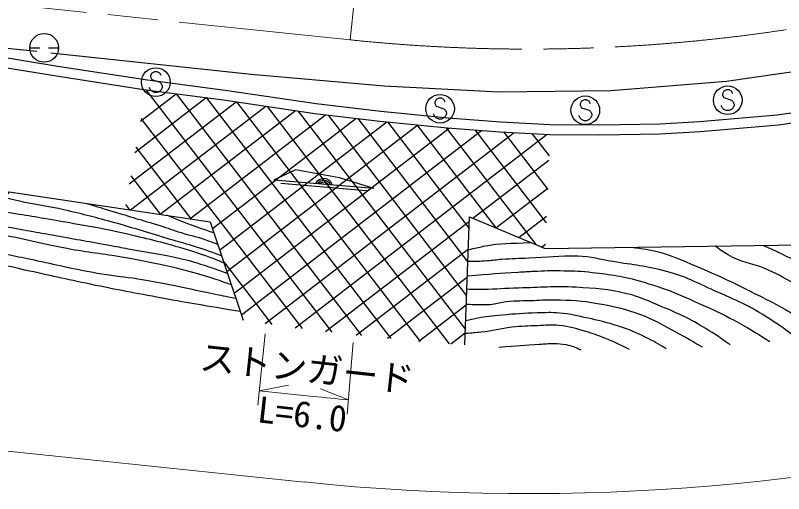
# Model space of a CAD drawing. Units: millimetres at full size, sheet at 1:1000; details may follow other scales. Extents: x 40000 to 680000, y 20000 to 380000.
# Drawn here: x 498566 to 552153, y 251279 to 284632 of the extents above; entities that cross this region are included whole.
import ezdxf
from ezdxf.enums import TextEntityAlignment as Align

# ---------------------------------------------------------------- set-up
doc = ezdxf.new("R2010")
doc.units = ezdxf.units.MM
doc.header["$LTSCALE"] = 1000
doc.linetypes.add('CHAIN', pattern=[18.5, 12, -1.5, 3.5, -1.5])
for name, color, linetype, lineweight in [('M-BGD', 7, 'Continuous', 25), ('M-BGD-EXST', 7, 'Continuous', 25), ('M-BMK', 2, 'CHAIN', 13), ('M-STR-HTXT', 7, 'Continuous', 13), ('M-STR-STRC', 7, 'Continuous', 25)]:
    doc.layers.add(name, color=color, linetype=linetype, lineweight=lineweight)
doc.styles.add('ＭＳ ゴシック', font='')
doc.styles.get('ＭＳ ゴシック').set_extended_font_data('MS Gothic')

msp = doc.modelspace()

# ---------------------------------------------------------------- linework, layer by layer
at = {"layer": 'M-BGD'}
for p, q in [((507675, 279447), (520642, 262543)), ((506897, 275070), (511881, 278893)), ((507286, 277258), (509778, 279170)), ((509778, 279170), (522716, 262304)), ((511881, 278893), (524762, 262101)), ((506509, 272881), (513968, 278603)), ((506607, 271066), (516034, 278297)), ((513997, 278599), (526808, 261898)), ((516130, 278283), (528825, 261734)), ((508672, 270760), (518099, 277991)), ((510737, 270453), (520188, 277703)), ((518263, 277967), (529953, 262728)), ((520373, 277681), (530042, 265076)), ((507319, 277446), (518562, 262791)), ((512311, 269770), (522322, 277449)), ((512815, 268266), (524466, 277204)), ((522453, 277434), (530131, 267425)), ((524524, 277198), (530220, 269773)), ((513320, 266763), (526649, 276988)), ((513824, 265259), (528835, 276774)), ((514329, 263756), (531083, 276608)), ((526570, 276995), (532082, 269810)), ((528616, 276793), (534866, 268646)), ((530622, 276642), (535599, 270154)), ((515990, 263140), (533357, 276462)), ((518075, 262848), (535665, 276342)), ((532622, 276500), (535696, 272492)), ((534590, 276398), (535793, 274830)), ((506964, 275445), (510800, 270444)), ((530485, 270478), (535781, 274541)), ((506609, 273443), (508667, 270761)), ((523575, 272558), (516599, 273143)), ((523060, 272400), (517081, 272902)), ((532080, 269811), (535700, 272588)), ((506253, 271442), (506534, 271077)), ((533675, 269144), (535619, 270635)), ((520209, 262595), (530239, 270290)), ((535270, 268477), (535538, 268682)), ((522342, 262341), (530166, 268342)), ((513083, 267468), (516456, 263071)), ((524525, 262125), (530092, 266395)), ((526707, 261908), (530018, 264448)), ((528934, 261726), (529944, 262501))]:
    msp.add_line(p, q, dxfattribs=at)
for points in [[(442986, 271410), (453700, 275324), (459097, 277414), (463036, 278840), (467215, 280175), (470550, 281077), (474491, 281823), (477669, 282255), (479574, 282435), (483716, 282674), (487925, 282687), (492683, 282366), (495596, 282055), (501676, 281077), (507774, 280140), (513189, 279426), (519547, 278484), (524061, 277947)], [(443226, 270753), (453946, 274669), (459343, 276758), (463262, 278177), (467413, 279504), (470706, 280395), (474604, 281132), (477749, 281559), (479627, 281737), (483737, 281974), (487903, 281986), (492622, 281669), (495503, 281361), (501567, 280385), (507675, 279447), (513092, 278733), (519454, 277790), (523985, 277252)], [(524061, 277947), (528765, 277481), (532411, 277212), (535878, 277032), (539339, 276993), (543517, 277077), (546291, 277223), (551706, 277690), (556700, 278422), (563603, 279891), (568386, 281094)], [(523985, 277252), (528704, 276784), (532367, 276513), (535856, 276332), (539342, 276292), (543542, 276377), (546340, 276524), (551787, 276994), (556824, 277733), (563761, 279209), (568575, 280420)], [(523575, 272558), (521172, 273296), (518096, 273857), (516599, 273143)], [(529912, 261654), (530250, 270577), (535525, 268370), (561454, 268741), (570697, 272866)], [(459455, 267367), (464651, 269388), (467833, 269274), (467479, 270730), (473234, 271988), (473830, 270871), (476401, 271636), (479681, 271141), (482912, 269795), (483734, 267971), (488624, 268121), (490319, 270114), (493139, 270308), (494351, 271182), (497274, 270927), (498129, 272324), (512151, 270244), (514459, 263367)]]:
    msp.add_lwpolyline(points, dxfattribs=at)
for radius, start, end in [(650, 17.8232, 152.5835), (520, 23.939, 146.4677), (390, 35.0717, 135.335), (260, 69.261, 101.1457)]:
    msp.add_arc((520066, 272601), radius, start, end, dxfattribs=at)
for points, knots in [([(512949, 267867), (511977, 268210), (511719, 268306), (510920, 268554), (510311, 268743), (509964, 268832), (509353, 269012), (507847, 269457), (507016, 269750), (505502, 270164), (504153, 270534), (503395, 270735), (502033, 271054), (500766, 271351), (500030, 271393), (498764, 271690), (498415, 271772), (498300, 271797), (497874, 271907)], [0, 0, 0, 0, 1, 1, 1, 2, 2, 2, 3, 3, 3, 4, 4, 4, 5, 5, 5, 6, 6, 6, 6]), ([(503559, 271518), (504406, 271255), (504620, 271189), (505301, 270980), (506606, 270580), (507343, 270376), (508646, 269968), (509226, 269786), (509543, 269658), (510125, 269480), (510870, 269252), (511309, 269190), (512038, 268914), (512292, 268818), (512382, 268787), (512684, 268656)], [0, 0, 0, 0, 1, 1, 1, 2, 2, 2, 3, 3, 3, 4, 4, 4, 5, 5, 5, 5]), ([(493828, 270805), (495254, 270460), (495633, 270368), (496797, 270125), (497971, 269881), (498635, 269776), (499813, 269559), (500415, 269448), (500752, 269386), (501355, 269278), (502879, 269004), (503735, 268861), (505259, 268581), (505782, 268484), (506073, 268415), (506596, 268317), (507946, 268064), (508720, 268004), (510056, 267685), (510975, 267466), (511480, 267303), (512373, 266995), (512761, 266861), (512891, 266818), (513361, 266639)], [0, 0, 0, 0, 1, 1, 1, 2, 2, 2, 3, 3, 3, 4, 4, 4, 5, 5, 5, 6, 6, 6, 7, 7, 7, 8, 8, 8, 8]), ([(497323, 271007), (499297, 270702), (499810, 270620), (501400, 270343), (503231, 270024), (504264, 269875), (506076, 269460), (507739, 269080), (508670, 268858), (510305, 268369), (510997, 268162), (511384, 268043), (512061, 267791), (512475, 267637), (512613, 267584), (513114, 267377)], [0, 0, 0, 0, 1, 1, 1, 2, 2, 2, 3, 3, 3, 4, 4, 4, 5, 5, 5, 5]), ([(512416, 269455), (511625, 269718), (511413, 269790), (510778, 270028), (510126, 270272), (509914, 270362), (509123, 270693)], [0, 0, 0, 0, 1, 1, 1, 2, 2, 2, 2]), ([(513626, 265850), (512894, 266110), (512691, 266174), (512086, 266364), (510929, 266729), (510270, 266906), (509085, 267168), (507940, 267422), (507292, 267536), (506136, 267740), (504592, 268014), (503714, 268085), (502171, 268365), (500084, 268744), (498946, 269123), (496852, 269455), (495149, 269724), (494177, 269743), (492461, 269910), (491625, 269992), (491361, 270018), (490319, 270114)], [0, 0, 0, 0, 1, 1, 1, 2, 2, 2, 3, 3, 3, 4, 4, 4, 5, 5, 5, 6, 6, 6, 7, 7, 7, 7]), ([(489453, 269096), (490449, 269093), (490735, 269089), (491553, 269027), (492450, 268959), (492949, 268877), (493838, 268739), (494953, 268565), (495573, 268438), (496681, 268226), (498024, 267968), (498773, 267805), (500113, 267524), (500959, 267347), (501429, 267230), (502276, 267057), (503186, 266872), (503693, 266755), (504608, 266604), (505577, 266445), (506129, 266417), (507099, 266265), (507959, 266131), (508437, 266033), (509291, 265869), (510475, 265641), (511130, 265472), (512313, 265235), (512948, 265108), (513149, 265067), (513940, 264914)], [0, 0, 0, 0, 1, 1, 1, 2, 2, 2, 3, 3, 3, 4, 4, 4, 5, 5, 5, 6, 6, 6, 7, 7, 7, 8, 8, 8, 9, 9, 9, 10, 10, 10, 10]), ([(530163, 268284), (530653, 268420), (530809, 268443), (531227, 268526), (532501, 268776), (532993, 268734), (534543, 268781)], [0, 0, 0, 0, 1, 1, 1, 2, 2, 2, 2]), ([(558075, 262756), (556833, 263467), (556506, 263655), (555517, 264259), (554484, 264890), (553955, 265325), (552902, 265921), (552117, 266366), (551675, 266620), (550843, 266970), (549860, 267383), (549199, 267377), (548285, 267928), (547922, 268147), (547772, 268232), (547387, 268540)], [0, 0, 0, 0, 1, 1, 1, 2, 2, 2, 3, 3, 3, 4, 4, 4, 5, 5, 5, 5]), ([(550760, 268588), (552417, 267806), (552877, 267600), (554191, 266886), (555200, 266338), (555700, 265907), (556740, 265421), (558081, 264794), (558841, 264446), (560248, 263983), (560893, 263770), (561118, 263694), (561912, 263480)], [0, 0, 0, 0, 1, 1, 1, 2, 2, 2, 3, 3, 3, 4, 4, 4, 4]), ([(514254, 263977), (511609, 264413), (510926, 264524), (508799, 264913), (506847, 265271), (505754, 265475), (503810, 265878), (502015, 266249), (501016, 266488), (499224, 266874), (498017, 267135), (497355, 267359), (496133, 267536), (494744, 267737), (493952, 267729), (492559, 267906), (491696, 268015), (491226, 268217), (490356, 268234), (489678, 268248), (489410, 268226), (488624, 268121)], [0, 0, 0, 0, 1, 1, 1, 2, 2, 2, 3, 3, 3, 4, 4, 4, 5, 5, 5, 6, 6, 6, 7, 7, 7, 7]), ([(541507, 268456), (542438, 268352), (542743, 268311), (543512, 268111), (544373, 267887), (544824, 267655), (545646, 267316), (547909, 266380), (549134, 265753), (551318, 264646), (552303, 264147), (552813, 263789), (553791, 263276), (554471, 262919), (554693, 262805), (555543, 262384)], [0, 0, 0, 0, 1, 1, 1, 2, 2, 2, 3, 3, 3, 4, 4, 4, 5, 5, 5, 5]), ([(553138, 262055), (552270, 262746), (551983, 262937), (551204, 263447), (549781, 264377), (548882, 264736), (547331, 265429), (546043, 266005), (545344, 266412), (543982, 266779), (542551, 267164), (541711, 267215), (540248, 267457), (539289, 267615), (538760, 267804), (537788, 267832), (536460, 267870), (535717, 267749), (534390, 267692), (533655, 267661), (533242, 267660), (532507, 267608), (532104, 267579), (531881, 267533), (531478, 267504), (530954, 267466), (530774, 267469), (530132, 267465)], [0, 0, 0, 0, 1, 1, 1, 2, 2, 2, 3, 3, 3, 4, 4, 4, 5, 5, 5, 6, 6, 6, 7, 7, 7, 8, 8, 8, 9, 9, 9, 9]), ([(530095, 266476), (531815, 266610), (532257, 266651), (533646, 266731), (534083, 266756), (534328, 266773), (534766, 266791), (535473, 266821), (535870, 266849), (536577, 266833), (537349, 266815), (537784, 266829), (538550, 266737), (539939, 266571), (540730, 266494), (542078, 266120), (544004, 265585), (545025, 265089), (546851, 264277), (547856, 263830), (548406, 263546), (549361, 263001), (550086, 262587), (550330, 262438), (551183, 261886)], [0, 0, 0, 0, 1, 1, 1, 2, 2, 2, 3, 3, 3, 4, 4, 4, 5, 5, 5, 6, 6, 6, 7, 7, 7, 8, 8, 8, 8]), ([(548413, 261647), (547645, 262214), (547402, 262370), (546724, 262788), (545582, 263490), (544889, 263800), (543653, 264317), (542716, 264709), (542204, 264987), (541217, 265223), (539859, 265549), (539065, 265595), (537671, 265668), (536106, 265751), (535226, 265653), (533659, 265615), (532699, 265591), (532163, 265520), (531203, 265518), (530756, 265517), (530608, 265515), (530059, 265530)], [0, 0, 0, 0, 1, 1, 1, 2, 2, 2, 3, 3, 3, 4, 4, 4, 5, 5, 5, 6, 6, 6, 7, 7, 7, 7]), ([(530020, 264501), (530384, 264480), (530484, 264476), (530781, 264471), (531189, 264464), (531421, 264438), (531826, 264488), (532206, 264535), (532410, 264620), (532790, 264667), (533547, 264760), (533979, 264725), (534741, 264757), (535293, 264780), (535602, 264815), (536154, 264803), (537340, 264778), (538012, 264752), (539179, 264541), (540369, 264327), (541043, 264190), (542178, 263771), (543068, 263442), (543517, 263139), (544357, 262698), (545198, 262256), (545471, 262097), (546480, 261511)], [0, 0, 0, 0, 1, 1, 1, 2, 2, 2, 3, 3, 3, 4, 4, 4, 5, 5, 5, 6, 6, 6, 7, 7, 7, 8, 8, 8, 9, 9, 9, 9]), ([(543963, 261383), (543319, 261781), (543116, 261892), (542550, 262175), (541707, 262596), (541204, 262777), (540304, 263058), (539615, 263274), (539219, 263365), (538512, 263514), (537742, 263676), (537314, 263810), (536530, 263871), (535916, 263919), (535569, 263900), (534954, 263879), (533999, 263846), (533464, 263816), (532514, 263727), (531806, 263661), (531406, 263633), (530710, 263492), (530422, 263433), (530321, 263414), (529975, 263326)], [0, 0, 0, 0, 1, 1, 1, 2, 2, 2, 3, 3, 3, 4, 4, 4, 5, 5, 5, 6, 6, 6, 7, 7, 7, 8, 8, 8, 8]), ([(541395, 261331), (540592, 261727), (540365, 261848), (539679, 262118), (539170, 262318), (538885, 262438), (538358, 262585), (537642, 262786), (537243, 262944), (536502, 263009), (535911, 263061), (535577, 263010), (534985, 262988), (534289, 262961), (533897, 262958), (533205, 262878), (532354, 262779), (531891, 262622), (531039, 262534), (530611, 262490), (530465, 262475), (529942, 262445)], [0, 0, 0, 0, 1, 1, 1, 2, 2, 2, 3, 3, 3, 4, 4, 4, 5, 5, 5, 6, 6, 6, 7, 7, 7, 7]), ([(532291, 261497), (533665, 261604), (534020, 261638), (535130, 261698), (535509, 261719), (535721, 261758), (536101, 261747), (536450, 261736), (536650, 261737), (536992, 261669), (537404, 261587), (537563, 261507), (538005, 261307)], [0, 0, 0, 0, 1, 1, 1, 2, 2, 2, 3, 3, 3, 4, 4, 4, 4])]:
    msp.add_open_spline(points, degree=3, knots=knots, dxfattribs=at)
at = {"layer": 'M-BGD-EXST'}
for p, q in [((499575, 282365), (500275, 282365)), ((500875, 282365), (501575, 282365))]:
    msp.add_line(p, q, dxfattribs=at)
msp.add_circle((500575, 282365), 1000, dxfattribs=at)
at = {"layer": 'M-BMK'}
msp.add_line((521923, 282923), (492908, 285943), dxfattribs=at)
msp.add_arc((534346, 402279), 120000, 264.05822, 285.68972, dxfattribs=at)
at = {"layer": 'M-STR-HTXT'}
for p, q in [((521923, 282923), (523994, 302816)), ((515990, 262428), (515473, 257454)), ((522139, 261808), (521706, 256827)), ((515576, 258449), (517628, 258839)), ((519336, 258058), (515576, 258449)), ((521793, 257823), (519852, 258594)), ((518714, 252090), (489699, 255110))]:
    msp.add_line(p, q, dxfattribs=at)
for radius, end in [(145000, 265.03368), (151000, 285.68972)]:
    msp.add_arc((534346, 402279), radius, 264.05822, end, dxfattribs=at)
at = {"layer": 'M-STR-STRC'}
for p, q in [((508088, 280612), (507997, 280430)), ((507997, 280430), (507997, 280339)), ((507997, 280339), (508088, 280158)), ((508270, 280703), (508088, 280612)), ((508452, 280703), (508270, 280703)), ((508634, 280612), (508452, 280703)), ((508724, 280430), (508634, 280612)), ((508088, 280158), (508634, 279976)), ((508634, 279976), (508724, 279885)), ((508724, 279885), (508815, 279703)), ((507997, 279430), (507906, 279612)), ((508088, 279339), (507997, 279430)), ((508270, 279249), (508088, 279339)), ((508452, 279249), (508270, 279249)), ((508634, 279339), (508452, 279249)), ((508724, 279430), (508634, 279339)), ((508815, 279612), (508724, 279430)), ((508815, 279703), (508815, 279612)), ((547983, 279350), (547892, 279168)), ((548165, 279441), (547983, 279350)), ((548347, 279441), (548165, 279441)), ((548528, 279350), (548347, 279441)), ((548619, 279168), (548528, 279350)), ((527915, 278758), (527825, 278577)), ((528097, 278849), (527915, 278758)), ((528279, 278849), (528097, 278849)), ((528461, 278758), (528279, 278849)), ((528552, 278577), (528461, 278758)), ((538229, 278739), (538047, 278648)), ((538411, 278739), (538229, 278739)), ((538593, 278648), (538411, 278739)), ((547892, 279168), (547892, 279077)), ((547892, 279077), (547983, 278895)), ((547983, 278895), (548528, 278714)), ((548528, 278714), (548619, 278623)), ((527825, 278577), (527825, 278486)), ((527825, 278486), (527915, 278304)), ((527915, 278304), (528461, 278122)), ((528461, 278122), (528552, 278031)), ((538047, 278648), (537956, 278466)), ((537956, 278466), (537956, 278375)), ((537956, 278375), (538047, 278194)), ((538047, 278194), (538593, 278012)), ((538684, 278466), (538593, 278648)), ((547892, 278168), (547801, 278350)), ((547983, 278077), (547892, 278168)), ((548619, 278168), (548528, 278077)), ((548619, 278623), (548710, 278441)), ((548710, 278350), (548619, 278168)), ((548710, 278441), (548710, 278350)), ((527825, 277577), (527734, 277758)), ((528552, 278031), (528643, 277849)), ((528643, 277758), (528552, 277577)), ((528643, 277849), (528643, 277758)), ((537956, 277466), (537865, 277648)), ((538593, 278012), (538684, 277921)), ((538684, 277921), (538774, 277739)), ((538774, 277648), (538684, 277466)), ((538774, 277739), (538774, 277648)), ((548165, 277986), (547983, 278077)), ((548347, 277986), (548165, 277986)), ((548528, 278077), (548347, 277986)), ((527915, 277486), (527825, 277577)), ((528097, 277395), (527915, 277486)), ((528279, 277395), (528097, 277395)), ((528461, 277486), (528279, 277395)), ((528552, 277577), (528461, 277486)), ((538047, 277375), (537956, 277466)), ((538229, 277285), (538047, 277375)), ((538411, 277285), (538229, 277285)), ((538593, 277375), (538411, 277285)), ((538684, 277466), (538593, 277375))]:
    msp.add_line(p, q, dxfattribs=at)
for points in [[(567609, 283857), (563351, 282678), (555718, 281111), (548167, 280022), (540097, 279368), (532278, 279283), (524283, 279688), (515003, 280502), (501046, 281992)], [(500073, 282104), (492810, 282823), (486901, 283140), (483420, 283128)]]:
    msp.add_lwpolyline(points, dxfattribs=at)
for centre in [(508361, 279976), (548256, 278714), (528188, 278122), (538320, 278012)]:
    msp.add_circle(centre, 1000, dxfattribs=at)

# ---------------------------------------------------------------- texts
at = {"layer": 'M-STR-HTXT', "style": 'ＭＳ ゴシック'}
msp.add_text('ストンガード', height=1833, rotation=353.797, dxfattribs=at).set_placement((518755, 258569), align=Align.BOTTOM_CENTER)
msp.add_text('L=6.0', height=1833, rotation=353.601, dxfattribs=at).set_placement((518686, 257737), align=Align.TOP_CENTER)

doc.saveas('drawing.dxf')
